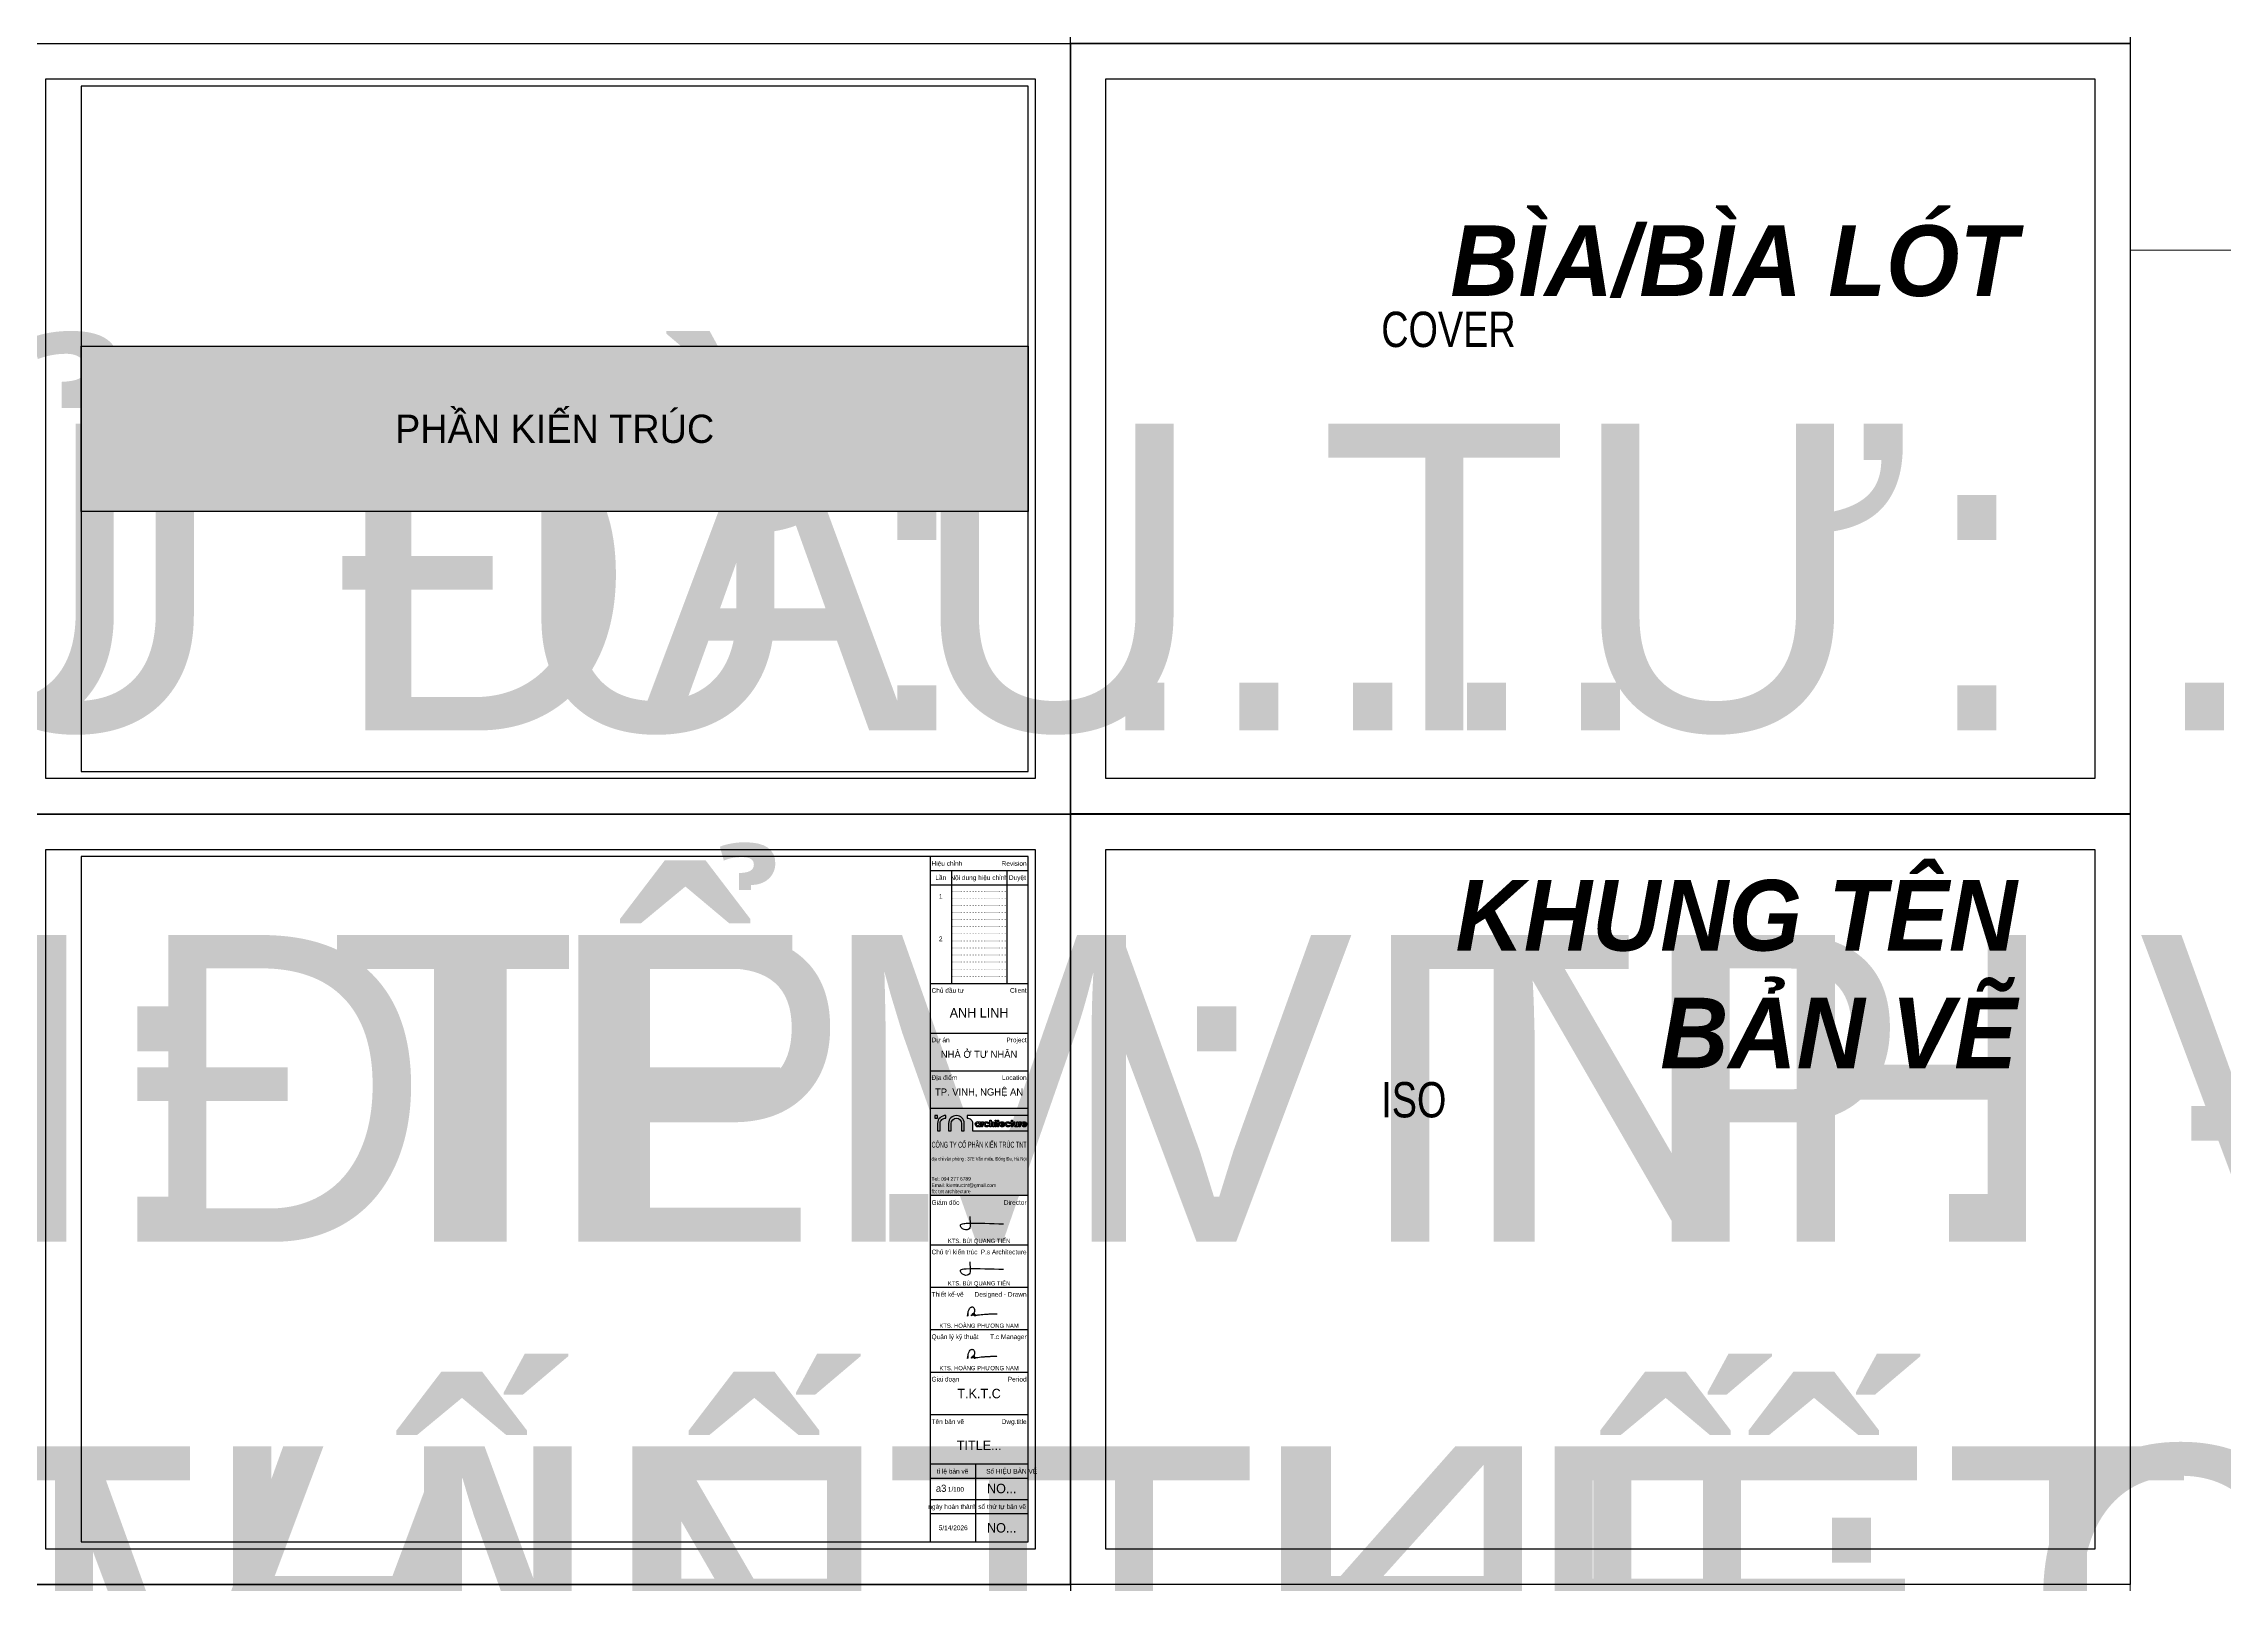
# Model space of a CAD drawing. Header units: millimetres. Extents: x 21129 to 2803301, y -510327 to 166837.
# Drawn here: x 355292 to 447892, y 33037 to 98437 of the extents above; entities that cross this region are included whole.
import ezdxf
from ezdxf.enums import TextEntityAlignment as Align

# ---------------------------------------------------------------- set-up
doc = ezdxf.new("R2018")
doc.units = ezdxf.units.MM
for name, color, linetype in [('....01_TNT_A_DRAWING', 7, 'Continuous'), ('....20_TNT_N_TEXT', 9, 'Continuous'), ('0_TNT-KHUNGTEN', 7, 'Continuous')]:
    doc.layers.add(name, color=color, linetype=linetype)
doc.layers.add('...19_TNT_LINE_LAYOUT', color=250, linetype='Continuous', lineweight=0, plot=False)
doc.styles.add('.TNT_A_TXT_1_MAIN', font='')
doc.styles.add('.TNT_A_TXT_2_SUB', font='UNI Alter Gothic (H).ttf')
doc.styles.add('.TNT_A_TXT_3_NOTE', font='uromans.shx', dxfattribs={"width": 0.8})
doc.styles.add('02_TNT_GHICHU', font='UNI Alter Gothic (H).ttf')
doc.styles.get('.TNT_A_TXT_1_MAIN').set_extended_font_data('UNI HelvetIns (H)')

# ---------------------------------------------------------------- blocks, each defined once
blk = doc.blocks.new('*U6')
at = {"color": 156, "linetype": 'Continuous', "lineweight": 30, "flags": 104}
blk.add_attdef('TITLE_NGANG', text='', height=3.99999999999996, dxfattribs=at).set_placement((163.9999999992724, 165.682591179444), align=Align.TOP_LEFT)
at = {"color": 156, "linetype": 'Continuous', "style": '.TNT_A_TXT_1_MAIN'}
for tag, height, p in [('TITLE_KHUNG-BIA', 11.99999999999988, (230.9999999988941, 183.5362918116443)), ('TITLE_HANOI', 3, (230.9999999989086, 22.9999999999709))]:
    blk.add_attdef(tag, text='', height=height, dxfattribs=at).set_placement(p, align=Align.MIDDLE_CENTER)
blk = doc.blocks.new('*U5')
blk.add_hatch(color=253).paths.add_polyline_path([(30, 198.5362918116443), (431.9999999978172, 198.5362918116443), (431.9999999978172, 128.4637081867841), (30, 128.4637081867841)])
at = {"color": 250}
blk.add_lwpolyline([(449.9999999978172, 0), (0, 0), (0, 326.9999999984284), (449.9999999978172, 326.9999999984284)], close=True, dxfattribs=at)
at = {"color": 3}
blk.add_lwpolyline([(434.9999999978172, 15), (15, 15), (15, 311.9999999984284), (434.9999999978172, 311.9999999984284)], close=True, dxfattribs=at)
at = {"color": 1}
blk.add_lwpolyline([(30, 17.9999999999709), (431.9999999978172, 17.9999999999709), (431.9999999978172, 308.9999999984284), (30, 308.9999999984284)], close=True, dxfattribs=at)
at = {"color": 8}
blk.add_lwpolyline([(30, 198.5362918116443), (431.9999999978172, 198.5362918116443), (431.9999999978172, 128.4637081867841), (30, 128.4637081867841)], close=True, dxfattribs=at)
at = {"color": 156, "linetype": 'Continuous', "style": '.TNT_A_TXT_1_MAIN'}
blk.add_attdef('TITLE_KHUNG-HM', text='', height=11.99999999999988, dxfattribs=at).set_placement((230.9999999989013, 163.4999999992142), align=Align.MIDDLE_CENTER)
blk = doc.blocks.new('.TNT_KHUNG LAYOUT_2')
at = {"color": 250}
blk.add_lwpolyline([(8.730694389669225e-09, 326.999999992611), (450.0000000065479, 326.999999992611), (450.0000000065479, -5.817355486215092e-09), (8.730694389669225e-09, -5.817355486215092e-09)], close=True, dxfattribs=at)
at = {"color": 14}
blk.add_lwpolyline([(15.00000000873069, 311.999999992611), (435.0000000065479, 311.999999992611), (435.0000000065479, 14.99999999418264), (15.00000000873069, 14.99999999418264)], close=True, dxfattribs=at)
blk = doc.blocks.new('*U504')
h = blk.add_hatch(color=253)
h.paths.add_polyline_path([(393.5922168404795, 197.8846689913189), (392.4725553172175, 197.8846689913189), (392.4725553172175, 199.0043305144645), (393.5922168404795, 199.0043305144645)])
edge = h.paths.add_edge_path()
edge.add_line((403.8048870968632, 192.5577944722027), (403.8048870968632, 195.6792750821915))
edge.add_arc((401.5994931876194, 195.6792750821915), 2.205393909200211, 0, 180)
edge.add_line((399.3940992786083, 195.6792750821915), (399.3940992786083, 192.5577944722027))
edge.add_line((399.3940992786083, 192.5577944722027), (398.2744377555791, 192.5577944722027))
edge.add_line((398.2744377553463, 192.5577944722027), (398.2744377553463, 195.6792750821915))
edge.add_arc((401.5994931876194, 195.6792750821915), 3.325055432360386, 0, 180, ccw=False)
edge.add_line((404.9245486201253, 195.6792750821915), (404.9245486201253, 192.5577944722027))
edge.add_line((404.9245486201253, 192.5577944722027), (403.8048870968632, 192.5577944722027))
edge = h.paths.add_edge_path()
edge.add_arc((396.9172722727526, 195.6792750821915), 3.325055432337125, 87.07547621061043, 180.0000000000006)
edge.add_line((393.5922168404795, 195.6792750821915), (393.5922168404795, 192.5577944722027))
edge.add_line((393.5922168404795, 192.5577944722027), (394.7118783635087, 192.5577944722027))
edge.add_line((394.7118783635087, 192.5577944722027), (394.7118783635087, 195.6792750821915))
edge.add_arc((396.9172722727526, 195.6792750821915), 2.20539390921811, 85.58827421394273, 180, ccw=False)
edge.add_line((397.0869179579895, 197.8781344764866), (397.0869179579895, 198.9999999983702))
edge = h.paths.add_edge_path()
edge.add_line((431.9999999979045, 192.5577944722027), (408.4871080119628, 192.5577944722027))
edge.add_line((408.4871080119628, 192.5577944722027), (408.4871080119628, 195.6792750821915))
edge.add_arc((406.281714102719, 195.6792750821915), 2.205393909189297, 0, 94.41172578534345)
edge.add_line((406.1120684172492, 197.8781344764866), (406.1120684172492, 198.9999999983702))
edge.add_line((406.1120684172492, 198.9999999984866), (431.9999999976717, 198.9999999984866))
edge.add_line((431.9999999979045, 198.9999999984866), (431.9999999979045, 201.9999999984866))
edge.add_line((431.9999999979045, 201.9999999984866), (390.4368070934433, 201.9999999984866))
edge.add_line((390.4368070934433, 201.9999999984866), (390.4368070934433, 164.9999999984866))
edge.add_line((390.4368070934433, 164.9999999984866), (431.9999999979045, 164.9999999984866))
edge.add_line((431.9999999979045, 164.9999999984866), (431.9999999979045, 192.5577944722027))
h = blk.add_hatch(color=253)
h.paths.add_polyline_path([(411.7951988757122, 196.332698584185), (411.3155171887483, 196.332698584185), (411.3155171887483, 196.0800418177387, 0.1400549446545454), (410.953009654535, 196.3473453532206, 0.188795948510633), (410.2719348929822, 196.3363602764439, 0.1716313766714273), (409.7556362834293, 195.8749870508909, 0.1777551804298028), (409.6274770540185, 195.0254744450795, 0.1960532248925162), (410.0632184336428, 194.3736932217143, 0.1403859452507425), (410.5795170434285, 194.2052553774556, 0.1301957990968096), (411.081168883713, 194.3187678377144, 0.07460616196957061), (411.2166514976416, 194.4176335288212, 0.00303017909679349), (411.3155171887483, 194.5164992200444), (411.3155171887483, 194.2638424537145), (411.7951988757122, 194.2638424537145)])
h.paths.add_polyline_path([(411.1873579595704, 194.9119619848207, -0.171193415537393), (410.9163927317131, 194.7215539870085, -0.183051298004699), (410.4220642757136, 194.7654942941153, -0.2429456774707833), (410.121805510018, 195.2488376733381, -0.2980355625196214), (410.425725968089, 195.8273850514088, -0.2275537107123203), (411.0189201151952, 195.8347084359266, -0.2201763542466038), (411.3155171887483, 195.4319222866325), (411.3155171887483, 195.2048973661149, -0.1505618238392592)], flags=16)
h.paths.add_polyline_path([(413.1427016297821, 196.4022707372205, 0.3109681736725917), (412.6740050197113, 196.1862308934797), (412.6740050197113, 196.332698584185), (412.1943233327474, 196.332698584185), (412.1943233327474, 194.2638424537145), (412.706960249925, 194.2638424537145), (412.706960249925, 195.5783899773378, -0.1384321327432243), (412.8204727103002, 195.7944298209623, -0.1568279953336776), (413.1427016297821, 195.9042805889621)])
h.paths.add_polyline_path([(415.0321348391008, 196.2082010470331, 0.1836413453403871), (414.2997963859234, 196.3986090449616, 0.3532209423017142), (413.3184628584422, 195.5051561319269, 0.293701886343752), (413.7725126994774, 194.3956633752678, 0.3097674377149712), (415.0357965314761, 194.3920016830089, 0.1978251872642956), (415.4422443730291, 194.9595639843028), (414.8820054561365, 194.9595639843028, -0.2968339928592105), (414.3290899239946, 194.7069072178565, -0.3334958477531225), (413.816453006817, 195.1902505970793, -0.2810666751662158), (414.0251694659237, 195.7797830519266, -0.2285535347581628), (414.5524531521369, 195.8859721276676, -0.271285819161407), (414.8550476657692, 195.6369770534802), (415.4422443730291, 195.6369770534802, 0.1891051430209717)])
h.paths.add_polyline_path([(417.3170308133122, 196.226509508444, 0.1737443086540278), (416.8153789727949, 196.4022707372205, 0.2191952669021061), (416.2954186710995, 196.2082010470331), (416.2954186710995, 197.0137733456213), (415.7864434460644, 197.0137733456213), (415.7864434460644, 194.2638424537145), (416.2954186710995, 194.2638424537145), (416.2954186710995, 195.4392456711503, -0.3026891774989334), (416.5627222063486, 195.871325358632, -0.207032023786888), (416.9252297407947, 195.8383701281855, -0.2212804155971145), (417.1192994308658, 195.4722009015968), (417.1192994308658, 194.2638424537145), (417.6282746559009, 194.2638424537145), (417.6282746559009, 195.6388078996679, 0.2173237583016258)])
h.paths.add_polyline_path([(418.5327126455959, 197.0174350378802), (418.0237374205608, 197.0174350378802), (418.0237374205608, 196.5560618123272), (418.5327126455959, 196.5560618123272)])
h.paths.add_polyline_path([(418.5327126455959, 196.3363602764439), (418.0237374205608, 196.3363602764439), (418.0237374205608, 194.2638424537145), (418.5327126455959, 194.2638424537145)])
h.paths.add_polyline_path([(419.7667029395234, 196.3363602764439), (419.5213695575949, 196.3363602764439), (419.5213695575949, 197.0174350378802), (419.0123943325598, 197.0174350378802), (419.0123943325598, 196.3363602764439), (418.7670609506313, 196.3363602764439), (418.7670609506313, 195.8896338199265), (419.0123943325598, 195.8896338199265), (419.0123943325598, 194.2638424537145), (419.5213695575949, 194.2638424537145), (419.5213695575949, 195.8896338199265), (419.7667029395234, 195.8896338199265)])
h.paths.add_polyline_path([(421.6672993409447, 196.2082010470331, 0.1836413453403842), (420.9349608877674, 196.3986090449616, 0.3532209423017227), (419.9536273602862, 195.5051561319269, 0.2937018863438395), (420.4076772013213, 194.3956633752678, 0.309767437714953), (421.6709610333201, 194.3920016830089, 0.1709302194109546), (422.0507997320965, 194.8680216775974), (421.4446310566273, 194.8680216775974, -0.2405236029450595), (420.9642544258386, 194.7069072178565, -0.2849334778561726), (420.4782951229718, 195.0898239280796), (422.0955392208416, 195.0898239280796, 0.1171473232340748), (422.0774088746402, 195.6369770534802, 0.1891051430204492)])
h.paths.add_polyline_path([(421.1876176542137, 195.8859721276676, -0.2012583303812349), (421.55360876536, 195.6369770534802, -0.1053087243475775), (421.5938873803243, 195.5221297503449), (420.4759421588387, 195.5221297503449, -0.1343517645192009), (420.6603339677677, 195.7797830519266, -0.2285535347582333)], flags=16)
h.paths.add_polyline_path([(424.0913396212272, 196.2082010470331, 0.1836413453405364), (423.3590011680499, 196.3986090449616, 0.3532209423016132), (422.3776676405687, 195.5051561319269, 0.2937018863438324), (422.8317174816038, 194.3956633752678, 0.3097674377149506), (424.0950013136026, 194.3920016830089, 0.1978251872642789), (424.5014491549227, 194.9595639843028), (423.941210238263, 194.9595639843028, -0.2968339928591324), (423.3882947061211, 194.7069072178565, -0.3334958477535231), (422.8756577887107, 195.1902505970793, -0.2810666751659808), (423.0843742480502, 195.7797830519266, -0.2285535347580269), (423.6116579344962, 195.8859721276676, -0.2712858191615144), (423.9142524476629, 195.6369770534802), (424.5014491549227, 195.6369770534802, 0.1891051430208552)])
h.paths.add_polyline_path([(425.6839976417832, 196.3363602764439), (425.4386642598547, 196.3363602764439), (425.4386642598547, 197.0174350378802), (424.9296890350524, 197.0174350378802), (424.9296890350524, 196.3363602764439), (424.6843556531239, 196.3363602764439), (424.6843556531239, 195.8896338199265), (424.9296890350524, 195.8896338199265), (424.9296890350524, 194.2638424537145), (425.4386642598547, 194.2638424537145), (425.4386642598547, 195.8896338199265), (425.6839976417832, 195.8896338199265)])
h.paths.add_polyline_path([(426.467599786818, 196.3363602764439), (425.9622862539254, 196.3363602764439), (425.9622862539254, 194.9982267634477, 0.2059886137616623), (426.2332514817826, 194.424956913339, 0.2193710379309068), (426.9106645509601, 194.2015936851967, 0.2501016275366478), (427.3317591615487, 194.4542504515266), (427.3317591615487, 194.2638424537145), (427.8004557716195, 194.2638424537145), (427.8004557716195, 196.3363602764439), (427.30612731562, 196.3363602764439), (427.30612731562, 195.2378525965614, -0.1159249622793307), (427.1962765476201, 194.8716833698563, -0.258532252962055), (426.8960177819245, 194.7032455255976, -0.1309761781396318), (426.6580077845138, 194.7581709095975, -0.234746506950581), (426.467599786818, 195.2708078268915)])
h.paths.add_polyline_path([(429.1442968335468, 195.9042805889621), (429.1442968335468, 196.4022707372205, 0.3109681736725917), (428.6756002234761, 196.1862308934797), (428.6756002234761, 196.332698584185), (428.1959185365122, 196.332698584185), (428.1959185365122, 194.2638424537145), (428.7085554536898, 194.2638424537145), (428.7085554536898, 195.5783899773378, -0.1384321327432181), (428.822067914065, 195.7944298209623, -0.1568279953336784)])
h.paths.add_polyline_path([(431.0412315425929, 196.2082010470331, 0.1836413453401928), (430.3088930894155, 196.3986090449616, 0.3532209423017204), (429.3275595619343, 195.5051561319269, 0.2937018863429816), (429.7816094032023, 194.3956633752678, 0.3097674377159478), (431.0448932349682, 194.3920016830089, 0.1709302194108332), (431.4247319337446, 194.8680216775974), (430.8185632585082, 194.8680216775974, -0.2405236029445203), (430.3381866274867, 194.7069072178565, -0.2849334778566847), (429.8522273246199, 195.0898239280796), (431.4694714224897, 195.0898239280796, 0.1171473232340867), (431.4513410765212, 195.6369770534802, 0.1891051430206155)])
h.paths.add_polyline_path([(430.5615498558618, 195.8859721276676, -0.2012583303810082), (430.9275409670081, 195.6369770534802, -0.1053087243477253), (430.9678195819724, 195.5221297503449), (429.8498743607197, 195.5221297503449, -0.134351764519774), (430.0342661694158, 195.7797830519266, -0.2285535347577972)], flags=16)
at = {"color": 1}
for p, q in [((30, 308.9999999984866), (30, 18)), ((390.4368070934433, 308.9999999984866), (30, 308.9999999984866)), ((390.4368070934433, 308.9999999984866), (390.4368070934433, 18)), ((431.9999999979045, 308.9999999984866), (390.4368070934433, 308.9999999984866)), ((431.9999999979045, 18), (431.9999999979045, 308.9999999984866)), ((399.4368070934433, 302.9999999984866), (399.4368070934433, 254.9999999984866)), ((422.9999999979045, 302.9999999984866), (422.9999999979045, 254.9999999984866)), ((431.9999999979045, 201.9999999984866), (390.4368070934433, 201.9999999984866)), ((431.9999999979045, 164.9999999984866), (390.4368070934433, 164.9999999984866)), ((431.9999999979045, 143.9999999984866), (390.4368070934433, 143.9999999984866)), ((431.9999999979045, 125.9999999984866), (390.4368070934433, 125.9999999984866)), ((431.9999999979045, 107.9999999984866), (390.4368070934433, 107.9999999984866)), ((431.9999999979045, 89.9999999984866), (390.4368070934433, 89.9999999984866)), ((431.9999999979045, 71.9999999984866), (390.4368070934433, 71.9999999984866)), ((431.9999999979046, 50.9999999984866), (390.436807093447, 50.9999999984866)), ((409.6659198416237, 50.9999999984866), (409.6659198416237, 18)), ((431.9999999979046, 44.9999999984866), (390.436807093447, 44.9999999984866)), ((390.436807093447, 35.9999999984866), (431.9999999979046, 35.9999999984866)), ((431.9999999979045, 29.9999999984866), (390.4368070934433, 29.9999999984866)), ((30, 18), (431.9999999979045, 18))]:
    blk.add_line(p, q, dxfattribs=at)
blk.add_line((431.9999999979045, 125.9999999984866), (390.4368070934433, 125.9999999984866))
at = {"color": 250}
blk.add_lwpolyline([(449.9999999979045, 0), (0, 0), (0, 326.9999999984866), (449.9999999979045, 326.9999999984866)], close=True, dxfattribs=at)
at = {"color": 3}
blk.add_lwpolyline([(434.9999999979045, 15), (15, 15), (15, 311.9999999984866), (434.9999999979045, 311.9999999984866)], close=True, dxfattribs=at)
at = {"color": 1}
for points in [[(390.4368070934433, 302.9999999984866), (431.9999999979045, 302.9999999984866)], [(390.4368070934433, 296.9999999984866), (431.9999999979045, 296.9999999984866)], [(390.4368070934433, 254.9999999984866), (431.9999999979045, 254.9999999984866)], [(390.4368070934433, 233.9999999984866), (431.9999999979045, 233.9999999984866)], [(390.4368070934433, 217.9999999984866), (431.9999999979045, 217.9999999984866)]]:
    blk.add_lwpolyline(points, dxfattribs=at)
at = {"color": 9}
blk.add_lwpolyline([(393.5922168404795, 199.0043305144645), (392.4725553172175, 199.0043305144645), (392.4725553172175, 197.8846689913189), (393.5922168404795, 197.8846689913189)], close=True, dxfattribs=at)
for points in [[(397.0869179579895, 198.9999999984866, 0.4292438451102465), (393.5922168404795, 195.6792750821915), (393.5922168404795, 192.5577944722027), (394.7118783635087, 192.5577944722027), (394.7118783635087, 195.6792750821915, -0.4369501879659739), (397.0869179579895, 197.8781344764866)], [(398.2744377553463, 195.6792750821915), (398.2744377553463, 192.5577944722027), (399.3940992786083, 192.5577944722027), (399.3940992786083, 195.6792750821915, -1), (403.8048870968632, 195.6792750821915), (403.8048870968632, 192.5577944722027), (404.9245486201253, 192.5577944722027), (404.9245486201253, 195.6792750821915, 1)], [(431.9999999979045, 198.9999999984866), (406.1120684172492, 198.9999999984866), (406.1120684172492, 197.8781344764866, -0.436950187965885), (408.4871080119628, 195.6792750821915), (408.4871080119628, 192.5577944722027), (431.9999999979045, 192.5577944722027)]]:
    blk.add_lwpolyline(points, format="xyb", close=True, dxfattribs=at)
at = {"color": 253}
for points in [[(411.7951988757122, 196.332698584185), (411.7951988757122, 194.2638424537145), (411.3155171887483, 194.2638424537145), (411.3155171887483, 194.5164992200444, -0.003030179096840574), (411.2166514976416, 194.4176335288212, -0.0746061619683885), (411.081168883713, 194.3187678377144, -0.1301957990969323), (410.5795170434285, 194.2052553774556, -0.1403859452332555), (410.0632184338756, 194.3736932215979, -0.1960532249076889), (409.6274770540185, 195.0254744450795, -0.1777551804319174), (409.7556362834293, 195.8749870508909, -0.1716313766634499), (410.2719348929822, 196.3363602764439, -0.1887959485262014), (410.953009654535, 196.3473453532206, -0.1400549446460764), (411.3155171887483, 196.0800418177387), (411.3155171887483, 196.332698584185)], [(411.3155171887483, 195.4319222866325), (411.3155171887483, 195.2048973661149, -0.1505618238392592), (411.1873579595704, 194.9119619848207, -0.171193415534377), (410.9163927317131, 194.7215539870085, -0.1830512980068512), (410.4220642757136, 194.7654942941153, -0.2429456774707853), (410.121805510018, 195.2488376733381, -0.2980355625196177), (410.425725968089, 195.8273850514088, -0.2275537107123218), (411.0189201151952, 195.8347084359266, -0.2201763542466033)], [(413.1427016297821, 196.4022707372205), (413.1427016297821, 195.9042805889621, 0.1568279953336766), (412.8204727103002, 195.7944298209623, 0.1384321327432256), (412.706960249925, 195.5783899773378), (412.706960249925, 194.2638424537145), (412.1943233327474, 194.2638424537145), (412.1943233327474, 196.332698584185), (412.6740050197113, 196.332698584185), (412.6740050197113, 196.1862308934797, -0.3109681736725916)], [(415.0321348391008, 196.2082010470331, -0.1891051430209768), (415.4422443730291, 195.6369770534802), (414.8550476657692, 195.6369770534802, 0.2712858191613996), (414.5524531521369, 195.8859721276676, 0.2285535347581646), (414.0251694659237, 195.7797830519266, 0.2810666751662139), (413.816453006817, 195.1902505970793, 0.3334958477531296), (414.3290899239946, 194.7069072178565, 0.2968339928592085), (414.8820054561365, 194.9595639843028), (415.4422443730291, 194.9595639843028, -0.1978251872642967), (415.0357965314761, 194.3920016830089, -0.3097674377149703), (413.7725126994774, 194.3956633752678, -0.2937018863437491), (413.3184628584422, 195.5051561319269, -0.3532209423017207), (414.2997963859234, 196.3986090449616, -0.1836413453403796)], [(415.7864434460644, 197.0137733456213), (416.2954186710995, 197.0137733456213), (416.2954186710995, 196.2082010470331, -0.2191952669021159), (416.8153789727949, 196.4022707372205, -0.1737443086539665), (417.3170308133122, 196.226509508444, -0.2173237583016795), (417.6282746559009, 195.6388078996679), (417.6282746559009, 194.2638424537145), (417.1192994308658, 194.2638424537145), (417.1192994308658, 195.4722009015968, 0.2212804155971289), (416.9252297407947, 195.8383701281855, 0.2070320237868581), (416.5627222063486, 195.871325358632, 0.3026891774989486), (416.2954186710995, 195.4392456711503), (416.2954186710995, 194.2638424537145), (415.7864434460644, 194.2638424537145)], [(420.9349608877674, 196.3986090449616, -0.183641345340387), (421.6672993409447, 196.2082010470331, -0.1891051430204108), (422.0774088746402, 195.6369770534802, -0.1171473232341051), (422.0955392208416, 195.0898239280796), (420.4782951229718, 195.0898239280796, 0.2849334778562307), (420.9642544258386, 194.7069072178565, 0.2405236029449984), (421.4446310566273, 194.8680216775974), (422.0507997320965, 194.8680216775974, -0.1709302194109718), (421.6709610333201, 194.3920016830089, -0.3097674377149378), (420.4076772013213, 194.3956633752678, -0.2937018863438552), (419.9536273602862, 195.5051561319269, -0.3532209423017023)], [(420.6603339677677, 195.7797830519266, -0.228553534758279), (421.1876176542137, 195.8859721276676, -0.201258330381158), (421.55360876536, 195.6369770534802, -0.1053087243475817), (421.5938873803243, 195.5221297503449), (420.4759421588387, 195.5221297503449, -0.1343517645192263)], [(423.3590011680499, 196.3986090449616, -0.1836413453405454), (424.0913396212272, 196.2082010470331, -0.1891051430208455), (424.5014491549227, 195.6369770534802), (423.9142524476629, 195.6369770534802, 0.2712858191615031), (423.6116579344962, 195.8859721276676, 0.2285535347580906), (423.0843742480502, 195.7797830519266, 0.2810666751660018), (422.8756577887107, 195.1902505970793, 0.3334958477534465), (423.3882947061211, 194.7069072178565, 0.2968339928591234), (423.941210238263, 194.9595639843028), (424.5014491549227, 194.9595639843028, -0.1978251872642519), (424.0950013136026, 194.3920016830089, -0.3097674377149749), (422.8317174816038, 194.3956633752678, -0.2937018863438063), (422.3776676405687, 195.5051561319269, -0.3532209423016421)], [(425.9622862539254, 196.3363602764439), (426.467599786818, 196.3363602764439), (426.467599786818, 195.2708078268915, 0.2347465069504891), (426.6580077845138, 194.7581709095975, 0.1309761781398174), (426.8960177819245, 194.7032455255976, 0.2585322529627984), (427.1962765476201, 194.8716833698563, 0.1159249622789893), (427.30612731562, 195.2378525965614), (427.30612731562, 196.3363602764439), (427.8004557716195, 196.3363602764439), (427.8004557716195, 194.2638424537145), (427.3317591615487, 194.2638424537145), (427.3317591615487, 194.4542504515266, -0.25010162753648), (426.9106645509601, 194.2015936851967, -0.2193710379308738), (426.2332514817826, 194.424956913339, -0.2059886137618238), (425.9622862539254, 194.9982267634477)], [(428.1959185365122, 196.332698584185), (428.6756002234761, 196.332698584185), (428.6756002234761, 196.1862308934797, -0.3109681736725913), (429.1442968335468, 196.4022707372205), (429.1442968335468, 195.9042805889621, 0.1568279953337041), (428.822067914065, 195.7944298209623, 0.1384321327431876), (428.7085554536898, 195.5783899773378), (428.7085554536898, 194.2638424537145), (428.1959185365122, 194.2638424537145)], [(430.3088930894155, 196.3986090449616, -0.1836413453404053), (431.0412315425929, 196.2082010470331, -0.1891051430205047), (431.4513410765212, 195.6369770534802, -0.1171473232340511), (431.4694714224897, 195.0898239280796), (429.8522273246199, 195.0898239280796, 0.284933477856282), (430.3381866274867, 194.7069072178565, 0.240523602944944), (430.8185632585082, 194.8680216775974), (431.4247319337446, 194.8680216775974, -0.1709302194109205), (431.0448932349682, 194.3920016830089, -0.3097674377158694), (429.7816094032023, 194.3956633752678, -0.293701886343045), (429.3275595619343, 195.5051561319269, -0.3532209423015701)], [(429.8498743607197, 195.5221297503449, -0.1343517645193437), (430.0342661694158, 195.7797830519266, -0.2285535347582512), (430.5615498558618, 195.8859721276676, -0.2012583303811241), (430.9275409670081, 195.6369770534802, -0.1053087243474645), (430.9678195819724, 195.5221297503449)]]:
    blk.add_lwpolyline(points, format="xyb", close=True, dxfattribs=at)
for points in [[(418.0237374205608, 197.0174350378802), (418.5327126455959, 197.0174350378802), (418.5327126455959, 196.5560618123272), (418.0237374205608, 196.5560618123272)], [(418.0237374205608, 196.3363602764439), (418.5327126455959, 196.3363602764439), (418.5327126455959, 194.2638424537145), (418.0237374205608, 194.2638424537145)], [(419.0123943325598, 197.0174350378802), (419.5213695575949, 197.0174350378802), (419.5213695575949, 196.3363602764439), (419.7667029395234, 196.3363602764439), (419.7667029395234, 195.8896338199265), (419.5213695575949, 195.8896338199265), (419.5213695575949, 194.2638424537145), (419.0123943325598, 194.2638424537145), (419.0123943325598, 195.8896338199265), (418.7670609506313, 195.8896338199265), (418.7670609506313, 196.3363602764439), (419.0123943325598, 196.3363602764439)], [(424.6843556531239, 196.3363602764439), (424.9296890350524, 196.3363602764439), (424.9296890350524, 197.0174350378802), (425.4386642598547, 197.0174350378802), (425.4386642598547, 196.3363602764439), (425.6839976417832, 196.3363602764439), (425.6839976417832, 195.8896338199265), (425.4386642598547, 195.8896338199265), (425.4386642598547, 194.2638424537145), (424.9296890350524, 194.2638424537145), (424.9296890350524, 195.8896338199265), (424.6843556531239, 195.8896338199265)]]:
    blk.add_lwpolyline(points, close=True, dxfattribs=at)
for points in [[(407.2427960771405, 156.1977126237532), (407.4101319690728, 153.3657607701314), (406.9894181375885, 150.866988926564), (404.902480457046, 150.5880883394895), (403.3632072469675, 152.568054164928), (403.7344095591689, 152.8671234187414), (405.7110950555885, 153.2537680860614), (421.5221638082351, 153.0202132965816)], [(407.2427960771404, 136.9380377181576), (407.4101319690728, 134.1060858645358), (406.9894181375884, 131.6073140209684), (404.902480457046, 131.3284134338939), (403.3632072469674, 133.3083792593324), (403.7344095591689, 133.6074485131458), (405.7110950555885, 133.9940931804658), (421.522163808235, 133.760538390986)]]:
    blk.add_spline(points, degree=3)
at = {"end_tangent": (-0.5604265891639796, -0.8282041041663754)}
for points in [[(406.4607109863827, 115.7700580955254), (406.4650220023286, 114.7143118422875), (406.3701796512868, 113.813696182767), (406.3701796512868, 113.9602077718712), (406.6202185766123, 115.6020003815258), (406.9737205600649, 116.6782896192501), (407.442758830828, 117.3815457223729), (407.8428201840542, 117.6573324760877), (408.187701460305, 117.7676470191047), (408.7188175660376, 117.6711216949236), (409.2016506903855, 117.098864161145), (409.2775247037461, 116.237030654823), (409.0812098606074, 115.3741702369928), (408.8827520954473, 114.9084242664442), (408.6238937376583, 114.4814905591531), (408.3219238954879, 114.1666807717604), (408.0587194135696, 114.0181181329219), (408.0014690903299, 114.0197310020423), (407.9581427563498, 114.0470590345696), (407.9508618748332, 114.0985080307193), (408.0026338114221, 114.2486173757836), (408.1277486622384, 114.4426782958956), (408.3779783639874, 114.7402381885088), (408.5721218010694, 114.9084242664442), (408.7490085884746, 115.0334856074235), (408.8382727179959, 115.0816289343686), (408.9350268071102, 115.1166349337266), (409.0564592766859, 115.1166349337266), (409.1293186258808, 115.0330169205747), (409.1266205976535, 114.884662675043), (408.9926467482982, 114.6119539245676), (408.9052287851045, 114.4577474269947), (408.8529267275989, 114.368850568125), (408.8325467773065, 114.321641798296), (408.8288704766709, 114.2848062878231), (408.9446384914735, 114.3098204303508), (409.1525569095792, 114.4319963559949), (409.3641517474134, 114.5903447642679), (409.4262176586598, 114.6385260103391), (409.2427192778377, 114.5337002142817), (409.0277341850851, 114.3907408198622), (408.9378712298166, 114.322475246857), (408.8946120261498, 114.2585707314695), (408.9379500489267, 114.21295535797), (408.9964937236909, 114.2040702299757), (409.2912923982184, 114.2714911166015), (409.4855842168726, 114.3678131978788), (409.604318658221, 114.4177142830278), (409.5668244779626, 114.3633199165026), (409.49524585994, 114.3125176578153), (409.1805582351334, 114.1550223640345), (409.1370405949237, 114.0908530623612), (409.2493051383462, 114.0718077504837), (409.4208202772824, 114.1082779527544), (410.1844967485922, 114.2612521115345), (410.7376899192859, 114.3461228616481), (412.048756780201, 114.5151769809138), (413.4643107972624, 114.6307405789605), (415.055618867027, 114.7593501527783), (416.6229142864285, 114.7995795697691), (417.865455336152, 114.8209335449403), (418.7377398656499, 114.7696790918392), (418.6494905603867, 114.7291794766763)], [(406.4607109863828, 97.77005809552543), (406.4650220023286, 96.71431184228754), (406.3701796512869, 95.81369618276699), (406.3701796512869, 95.96020777187118), (406.6202185766124, 97.60200038152584), (406.973720560065, 98.67828961925011), (407.4427588308281, 99.38154572237295), (407.8428201840543, 99.65733247608773), (408.1877014603051, 99.76764701910474), (408.7188175660376, 99.67112169492361), (409.2016506903856, 99.098864161145), (409.2775247037462, 98.237030654823), (409.0812098606075, 97.37417023699277), (408.8827520954474, 96.90842426644417), (408.6238937376584, 96.48149055915314), (408.321923895488, 96.16668077176041), (408.0587194135696, 96.01811813292193), (408.0014690903299, 96.01973100204236), (407.9581427563498, 96.04705903456966), (407.9508618748332, 96.09850803071936), (408.0026338114221, 96.24861737578362), (408.1277486622384, 96.44267829589558), (408.3779783639875, 96.74023818850878), (408.5721218010694, 96.90842426644417), (408.7490085884747, 97.03348560742347), (408.838272717996, 97.08162893436861), (408.9350268071103, 97.11663493372657), (409.0564592766859, 97.11663493372657), (409.1293186258808, 97.03301692057471), (409.1266205976535, 96.88466267504305), (408.9926467482983, 96.61195392456762), (408.9052287851046, 96.45774742699473), (408.852926727599, 96.36885056812503), (408.8325467773066, 96.32164179829601), (408.828870476671, 96.28480628782313), (408.9446384914736, 96.30982043035078), (409.1525569095793, 96.4319963559949), (409.3641517474134, 96.59034476426791), (409.4262176586599, 96.63852601033909), (409.2427192778378, 96.53370021428168), (409.0277341850851, 96.39074081986223), (408.9378712298167, 96.32247524685704), (408.8946120261498, 96.25857073146949), (408.9379500489267, 96.21295535797003), (408.9964937236909, 96.20407022997574), (409.2912923982185, 96.27149111660151), (409.4855842168727, 96.36781319787883), (409.604318658221, 96.41771428302786), (409.5668244779627, 96.36331991650263), (409.49524585994, 96.3125176578153), (409.1805582351335, 96.1550223640345), (409.1370405949237, 96.09085306236125), (409.2493051383462, 96.07180775048369), (409.4208202772825, 96.1082779527544), (410.1844967485922, 96.26125211153453), (410.7376899192859, 96.34612286164815), (412.0487567802011, 96.5151769809138), (413.4643107972624, 96.63074057896051), (415.0556188670271, 96.75935015277832), (416.6229142864286, 96.7995795697691), (417.8654553361521, 96.82093354494032), (418.7377398656499, 96.76967909183918), (418.6494905603868, 96.72917947667634)]]:
    blk.add_spline(points, degree=3, dxfattribs=at)
at = {"color": 31}
for s, style, p in [('Hiệu chỉnh', '.TNT_A_TXT_2_SUB', (391.0368070935365, 305.9999999984866)), ('Số HIỆU BẢN VẼ', '02_TNT_GHICHU', (414.2276561421714, 47.9999999984866))]:
    blk.add_text(s, height=2, dxfattribs=dict(at, style=style)).set_placement(p, align=Align.MIDDLE_LEFT)
at = {"color": 31, "style": '.TNT_A_TXT_2_SUB'}
blk.add_text('Revision', height=2, dxfattribs=at).set_placement((431.3999999978114, 305.9999999984866), align=Align.MIDDLE_RIGHT)
at = {"color": 31}
for s, style, p in [('Lần', '.TNT_A_TXT_2_SUB', (394.9368070934433, 299.9999999984866)), ('Nội dung hiệu chỉnh', '.TNT_A_TXT_2_SUB', (411.2184035456739, 299.9999999984866)), ('Duyệt', '.TNT_A_TXT_2_SUB', (427.4999999979045, 299.9999999984866)), ('tỉ lệ bản vẽ', '02_TNT_GHICHU', (399.9711414490303, 47.9999999984866)), ('ngày hoàn thành', '02_TNT_GHICHU', (399.9711414490303, 32.9999999984866)), ('số thứ tự bản vẽ', '02_TNT_GHICHU', (421.0146405884589, 32.9999999984866))]:
    blk.add_text(s, height=2, dxfattribs=dict(at, style=style)).set_placement(p, align=Align.MIDDLE_CENTER)
at = {"color": 31, "style": '.TNT_A_TXT_2_SUB'}
for s, p in [('1', (394.9368070934433, 290.9999999984866)), ('2', (394.9368070934433, 272.9999999984866))]:
    blk.add_text(s, height=2, dxfattribs=at).set_placement(p, align=Align.CENTER)
at = {"style": '.TNT_A_TXT_3_NOTE', "width": 0.8}
for p in [(411.2184035456739, 293.9999999984866), (411.2184035456739, 290.9999999984866), (411.2184035456739, 287.9999999984866), (411.2184035456739, 284.9999999984866), (411.2184035456739, 281.9999999984866), (411.2184035456739, 278.9999999984866), (411.2184035456739, 275.9999999984866), (411.2184035456739, 272.9999999984866), (411.2184035456739, 269.9999999984866), (411.2184035456739, 266.9999999984866), (411.2184035456739, 263.9999999984866), (411.2184035456739, 260.9999999984866), (411.2184035456739, 257.9999999984866)]:
    blk.add_text('....................................', height=1.737833360802889, dxfattribs=at).set_placement(p, align=Align.CENTER)
at = {"color": 31, "style": '.TNT_A_TXT_2_SUB'}
for s, p in [('Chủ đầu tư', (391.0368070935365, 253.0999999984633)), ('Dự án', (391.0368070935365, 232.0999999984633)), ('Địa điểm', (391.0368070935365, 216.0999999984633)), ('Giám đốc', (391.0368070935365, 163.0999999984633)), ('Chủ trì kiến trúc', (391.0368070935365, 142.0999999984633)), ('Thiết kế-vẽ', (391.0368070935365, 124.0999999984633)), ('Quản lý kỹ thuật', (391.0368070935365, 106.0999999984633)), ('Giai đoạn', (391.0368070935365, 88.09999999846332)), ('Tên bản vẽ', (391.0368070935365, 70.09999999846332))]:
    blk.add_text(s, height=2, dxfattribs=at).set_placement(p, align=Align.TOP_LEFT)
for s, p in [('Client', (431.3999999978114, 253.0999999984633)), ('Project', (431.3999999978114, 232.0999999984633)), ('Location', (431.3999999978114, 216.0999999984633)), ('Director', (431.3999999978114, 163.0999999984633)), ('P.s Architecture', (431.3999999978114, 142.0999999984633)), ('Designed - Drawn', (431.3999999978114, 124.0999999984633)), ('T.c Manager', (431.3999999978114, 106.0999999984633)), ('Period', (431.3999999978114, 88.09999999846332)), ('Dwg.title', (431.3999999978114, 70.09999999846332))]:
    blk.add_text(s, height=2, dxfattribs=at).set_placement(p, align=Align.TOP_RIGHT)
at = {"color": 9, "linetype": 'Continuous'}
for s, height, style, p in [('ANH LINH', 4, '.TNT_A_TXT_1_MAIN', (411.2184035456739, 242.6088932658313)), ('NHÀ Ở TƯ NHÂN', 3, '.TNT_A_TXT_2_SUB', (411.2184035456739, 224.9999999984866)), ('TP. VINH, NGHỆ AN', 3, '.TNT_A_TXT_2_SUB', (411.2184035456739, 208.9999999984866)), ('T.K.T.C', 4, '.TNT_A_TXT_2_SUB', (411.2184035456739, 80.9999999984866))]:
    blk.add_text(s, height=height, dxfattribs=dict(at, style=style)).set_placement(p, align=Align.MIDDLE_CENTER)
at = {"color": 156, "linetype": 'Continuous', "width": 0.5800698381482826}
blk.add_text('CÔNG TY CỔ PHẦN KIẾN TRÚC TNT', height=2.499999999987007, dxfattribs=at).set_placement((391.0368070935365, 185.3665165677667), (431.3999999978114, 185.3665165677667), align=Align.FIT)
at = {"color": 156, "linetype": 'Continuous', "style": '.TNT_A_TXT_1_MAIN', "width": 0.9208683122054381}
blk.add_text('CÔNG TY CỔ PHẦN KIẾN TRÚC TNT', height=2.499999999987007, dxfattribs=at).set_placement((391.0368070935365, 185.3665165677667), (431.3999999978114, 185.3665165677667), align=Align.FIT)
at = {"color": 31, "linetype": 'Continuous', "style": '.TNT_A_TXT_2_SUB', "width": 1.049785245501181}
blk.add_text('địa chỉ văn phòng : 37E Văn miếu, Đống Đa, Hà Nội', height=1.5, dxfattribs=at).set_placement((391.0368070935365, 179.8888441468589), (431.3999999978114, 179.8888441468589), align=Align.FIT)
at = {"color": 31, "linetype": 'Continuous', "style": '.TNT_A_TXT_2_SUB'}
for s, p in [('fb: tnt architecture', (391.0368070935365, 166.0479251682991)), ('Tel: 094 277 6789', (391.0368070935365, 171.3821380286245)), ('Email: kientructnt@gmail.com', (391.0368070935365, 168.7079251683317))]:
    blk.add_text(s, height=1.5, dxfattribs=at).set_placement(p)
at = {"color": 156, "linetype": 'Continuous', "style": '.TNT_A_TXT_2_SUB'}
for s, p in [('KTS. BÙI QUANG TIẾN', (411.2184035456739, 144.8999999985099)), ('KTS. BÙI QUANG TIẾN', (411.2184035456739, 126.8999999985099)), ('KTS. HOÀNG PHƯƠNG NAM', (411.2184035456738, 108.8999999985099)), ('KTS. HOÀNG PHƯƠNG NAM', (411.2184035456739, 90.89999999850988))]:
    blk.add_text(s, height=1.799999999990645, dxfattribs=at).set_placement(p, align=Align.CENTER)
at = {"color": 9, "linetype": 'Continuous'}
for tag, style, p in [('TENBANVE_DOC', '.TNT_A_TXT_1_MAIN', (411.2520748551469, 58.99999999918509)), ('SOBV_DOC', '02_TNT_GHICHU', (420.8329599197678, 40.69965789217349)), ('STTBV_DOC', '02_TNT_GHICHU', (420.8329599197605, 23.99999999918509))]:
    blk.add_attdef(tag, text='', height=4, dxfattribs=dict(at, style=style)).set_placement(p, align=Align.MIDDLE)
at = {"layer": '0_TNT-KHUNGTEN', "color": 9, "linetype": 'Continuous', "style": '02_TNT_GHICHU'}
blk.add_text('a3 ', height=3, dxfattribs=at).set_placement((392.8613022816426, 39.28639421626576))
at = {"layer": '0_TNT-KHUNGTEN', "color": 9, "style": '02_TNT_GHICHU'}
blk.add_text('5/14/2026', height=2, dxfattribs=at).set_placement((400.2445566951356, 23.99999999918509), align=Align.MIDDLE_CENTER)
at = {"layer": '0_TNT-KHUNGTEN', "color": 9, "linetype": 'Continuous', "insert": (397.9386294899742, 41.31294501774755), "char_height": 2, "attachment_point": 1, "style": '02_TNT_GHICHU'}
blk.add_mtext('1/', dxfattribs=at)
at = {"layer": '0_TNT-KHUNGTEN', "color": 9, "linetype": 'Continuous', "style": '02_TNT_GHICHU'}
blk.add_attdef('TILE_DOC', text='', height=2, dxfattribs=at).set_placement((400.1905250439304, 41.31294501774755), align=Align.TOP_LEFT)

msp = doc.modelspace()

# ---------------------------------------------------------------- linework, layer by layer
at = {"layer": '...19_TNT_LINE_LAYOUT', "linetype": 'Continuous'}
msp.add_line((443892.3912379726, 89673.4353073969), (1743892.39123238, 89673.4353073969), dxfattribs=at)
msp.add_lwpolyline([(443892.3912379726, 163837.1209691044), (1743892.39123238, 163837.1209691044), (1743892.39123238, -510326.5646926032), (443892.3912379726, -510326.5646926032)], close=True, dxfattribs=at)

# ---------------------------------------------------------------- block references
at = {"layer": '....01_TNT_A_DRAWING', "xscale": 100, "yscale": 100, "zscale": 100}
msp.add_blockref('.TNT_KHUNG LAYOUT_2', (398892.3912390728, 98437.12096940711), dxfattribs=at)
ref = msp.add_blockref('*U6', (263892.3912397275, 65737.12096781329), dxfattribs=dict(xscale=100, yscale=100, zscale=100))
lines = msp.add_mtext('CHỦ ĐẦU TƯ: .....\\PĐỊA ĐIỂM: TP. VINH - NGHỆ AN\\PTƯ VẤN THIẾT KẾ: CÔNG TY CỔ PHẦN KIẾN TRÚC TNT', dxfattribs={"color": 156, "linetype": 'Continuous', "insert": (280292.3912396547, 82305.38008575769), "char_height": 13020.67532034587, "attachment_point": 1})
ref.add_attrib('TITLE_NGANG', '', (280292.3912396547, 82305.38008575769), dxfattribs={"flags": 104}).embed_mtext(lines)
ref = msp.add_blockref('*U6', (308892.3912395092, 65737.12096898253), dxfattribs=dict(xscale=100, yscale=100, zscale=100))
lines = msp.add_mtext('CHỦ ĐẦU TƯ: .....\\PĐỊA ĐIỂM: TP. VINH - NGHỆ AN\\PTƯ VẤN THIẾT KẾ: CÔNG TY CỔ PHẦN KIẾN TRÚC TNT', dxfattribs={"color": 156, "linetype": 'Continuous', "insert": (325292.3912394365, 82305.38008692693), "char_height": 13020.67532034587, "attachment_point": 1})
ref.add_attrib('TITLE_NGANG', '', (325292.3912394365, 82305.38008692693), dxfattribs={"flags": 104}).embed_mtext(lines)
at = {"xscale": 100, "yscale": 100, "zscale": 100}
for name, p, values in [('*U5', (353892.3912392909, 65737.12096898253), {'TITLE_KHUNG-HM': 'PHẦN KIẾN TRÚC'}), ('*U504', (353892.3912401642, 33037.12096913387), {'TENBANVE_DOC': 'TITLE...', 'SOBV_DOC': 'NO...', 'TILE_DOC': '100', 'STTBV_DOC': 'NO...'})]:
    msp.add_blockref(name, p, dxfattribs=at).add_auto_attribs(values)
for p in [(398892.3912381997, 65737.120970146), (398892.3912390816, 33037.12097029734), (353892.3912384268, 337.1209710362373)]:
    msp.add_blockref('.TNT_KHUNG LAYOUT_2', p, dxfattribs=at)

# ---------------------------------------------------------------- texts
at = {"layer": '....20_TNT_N_TEXT', "attachment_point": 9}
for s, insert, char_height, width, style in [('{\\fUNI Alter Gothic (H)|b1|i1|c0|p18;BÌA/BÌA LÓT}', (439092.3912388545, 87637.12096940716), 3000, 33013.34927309315, '.TNT_A_TXT_1_MAIN'), ('\\pxqj;COVER', (439092.3912379726, 85537.12097014018), 1500, 27000, '.TNT_A_TXT_3_NOTE'), ('{\\fUNI Alter Gothic (H)|b1|i1|c0|p18;KHUNG TÊN BẢN VẼ}', (439092.3912397364, 54937.1209695585), 3000, 33013.34927309315, '.TNT_A_TXT_1_MAIN'), ('\\pxqj;ISO', (439092.3912388545, 52837.12097029153), 1500, 27000, '.TNT_A_TXT_3_NOTE')]:
    msp.add_mtext(s, dxfattribs=dict(at, insert=insert, char_height=char_height, width=width, style=style))

doc.saveas('drawing.dxf')
